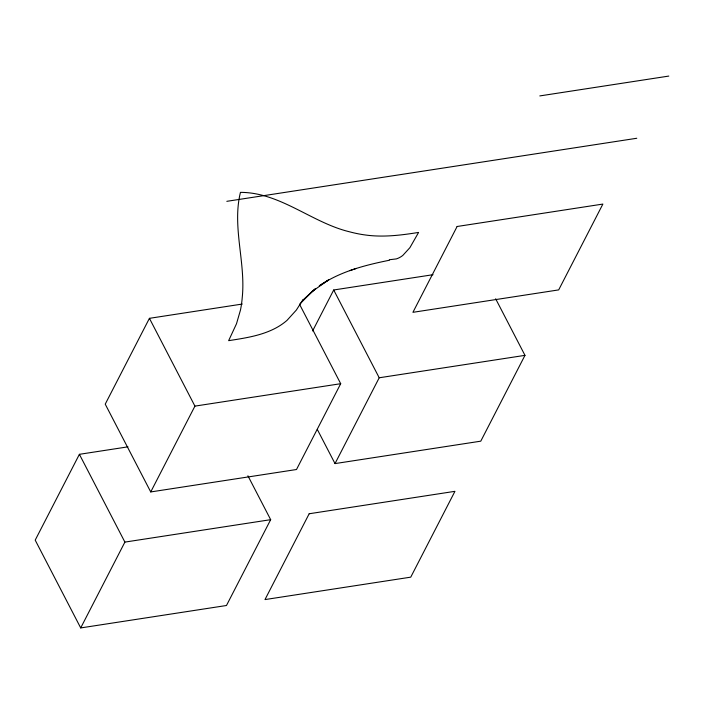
<?xml version="1.0" encoding="UTF-8"?>
<svg xmlns="http://www.w3.org/2000/svg" width="704" height="704" viewBox="0 0 704 704"><rect width="100%" height="100%" fill="white"/><g stroke="black" fill="none" stroke-linecap="round" stroke-linejoin="round"><path stroke-width="1.06" d="M127.987 446.838L79.394 454.318L35.2 540.135L80.705 627.924L226.468 605.502L270.67 519.675L247.914 475.79M242.282 304.049L149.424 318.331L105.23 404.158L150.735 491.938L296.498 469.515L340.701 383.698L299.746 304.691M80.705 627.924L124.898 542.098L270.67 519.675M150.735 491.938L194.929 406.12L340.701 383.698M312.611 330.942L333.705 289.986L433.039 274.701M317.319 429.458L335.016 463.593L379.21 377.775L524.973 355.353L495.651 298.778M524.973 355.353L480.779 441.17L335.016 463.593M302.878 299.816L296.375 310.033L286.986 320.39A99.255 71.245 27.2 0 1 276.118 327.879C261.492 335.729 244.825 338.14 228.642 340.666L236.5 323.752L240.478 310.033A73.322 36.309 81.3 0 0 242.255 297.422C245.828 262.434 231.915 226.794 240.451 192.368C280.218 192.359 311.758 222.64 349.404 231.766A99.255 71.245 27.2 0 0 365.869 235.057C383.451 237.442 401.21 235.215 418.598 232.426L409.886 247.694L402.811 255.429A73.322 36.309 81.3 0 1 396.308 258.914L389.338 259.741M299.587 304.33L313.271 290.374L302.993 300.212L315.269 288.878L311.819 291.711L328.724 279.814L319.255 285.877C340.006 271.559 364.91 265.179 389.321 260.26M349.809 270.653L356.347 268.418M539.81 95.92L668.8 76.076M226.829 201.326L636.777 138.266M333.705 289.986L379.21 377.775M149.424 318.331L194.929 406.12M79.394 454.318L124.898 542.098M309.179 513.753L264.986 599.579L410.749 577.157L454.942 491.33L309.179 513.753M457.116 226.494L412.922 312.321L558.686 289.898L602.879 204.072L457.116 226.494"/></g></svg>
